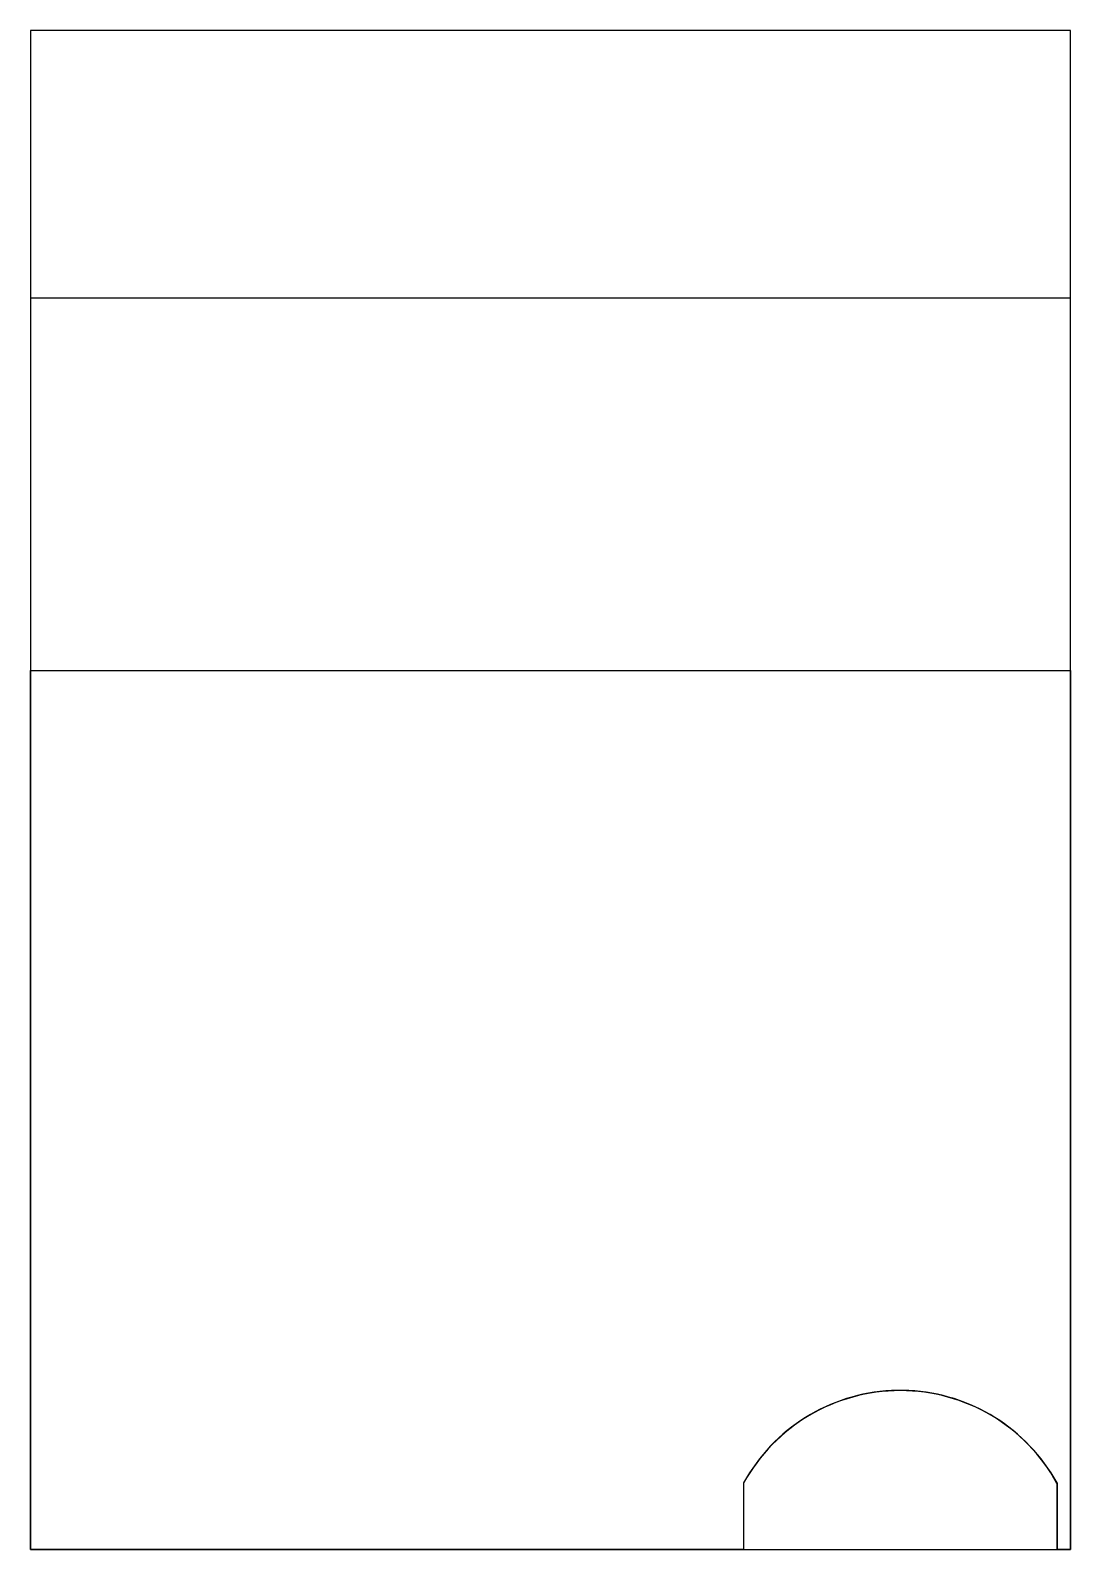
# Model space of a CAD drawing. Header units: millimetres. Extents: x -120 to 109, y -5 to 329.
import ezdxf

# ---------------------------------------------------------------- set-up
doc = ezdxf.new("R2010")
doc.units = ezdxf.units.MM
doc.layers.get('0').update_dxf_attribs({"linetype": 'CONTINUOUS'})

msp = doc.modelspace()

# ---------------------------------------------------------------- linework, layer by layer
for p, q in [((36.85, 9.7), (36.85, -5)), ((105.85, 9.67), (105.85, -5))]:
    msp.add_line(p, q)
for points in [[(-120.15, -5), (108.85, -5), (108.85, 329.4), (-120.15, 329.4)], [(108.85, 270.48), (-120.15, 270.48), (-120.15, 188.48), (108.85, 188.48)]]:
    msp.add_lwpolyline(points, close=True)
msp.add_lwpolyline([(-120.15, 188.48), (108.85, 188.48), (108.85, -5), (105.85, -5), (105.85, 9.67, 0.260192), (73.25, 30), (69.42, 30, 0.259912), (36.85, 9.7), (36.85, -5), (-120.15, -5)], format="xyb", close=True)
msp.add_arc((71.34, -9.36), 39.36, 28.7528, 151.1868)

doc.saveas('drawing.dxf')
